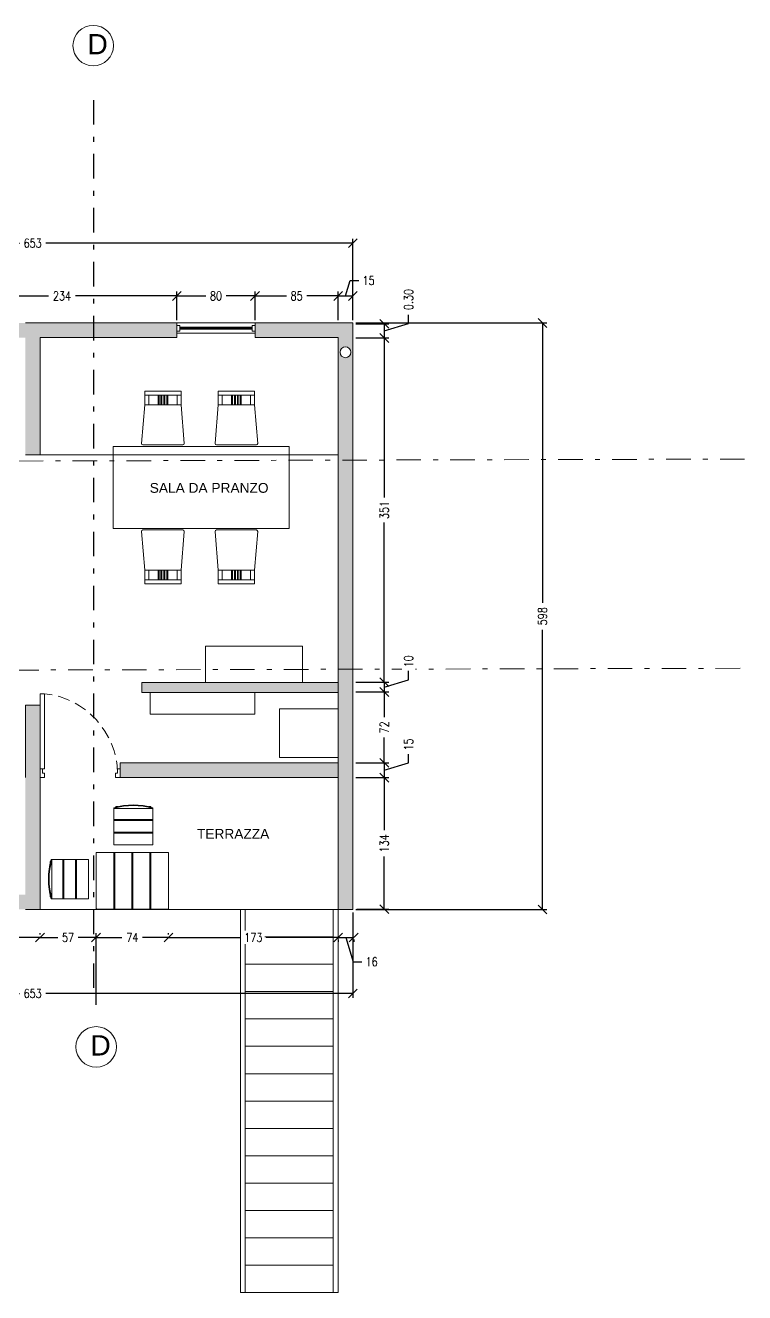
# Model space of a CAD drawing. Header units: inches. Extents: x 27 to 89.7, y 4.6 to 30.4.
# Drawn here: x 43.4 to 58.06, y 4.56 to 30.39 of the extents above; entities that cross this region are included whole.
import ezdxf

# ---------------------------------------------------------------- set-up
doc = ezdxf.new("R2010")
doc.units = ezdxf.units.IN
doc.header["$MEASUREMENT"] = 0
doc.linetypes.add('DASHDOT', pattern=[1, 0.5, -0.25, 0, -0.25])
doc.linetypes.add('HIDDEN', pattern=[0.375, 0.25, -0.125])
doc.layers.get('DEFPOINTS').update_dxf_attribs({"color": 210})
for name, color, linetype, lineweight in [('A-ANNO-NOTE', 7, 'Continuous', 35), ('A-FLOR-LEVL', 7, 'Continuous', 35), ('A-FLOR-STRS', 4, 'Continuous', 25), ('A-GLAZ-FULL', 4, 'Continuous', 25), ('A-WALL-FULL-EXTR', 7, 'Continuous', 35)]:
    doc.layers.add(name, color=color, linetype=linetype, lineweight=lineweight)
doc.layers.add('A-ANNO-SCRN', color=30, linetype='Continuous')
doc.styles.add('E-ROMANS', font='romans.shx', dxfattribs={"width": 0.8})
doc.styles.get("Standard").update_dxf_attribs({"font": 'Arial.ttf'})
doc.dimstyles.new('Copy of E-0050_TICK_18', dxfattribs={"dimscale": 0.001, "dimtxt": 90, "dimasz": 90, "dimexe": 45, "dimexo": 30, "dimgap": 45, "dimtad": 0, "dimlfac": 50, "dimzin": 0, "dimdsep": 46, "dimtxsty": 'E-ROMANS', "dimblk": 'OBLIQUE', "dimblk1": 'OBLIQUE', "dimblk2": 'OBLIQUE', "dimcen": 45, "dimclrd": 256, "dimclre": 256, "dimclrt": 256, "dimadec": 0, "dimazin": 0, "dimtfac": 1, "dimtmove": 1, "dimatfit": 3, "dimldrblk": 'OPEN90', "dimfxl": 1, "dimtfill": 1, "dimtolj": 1, "dimtzin": 0, "dimarcsym": 0})

# ---------------------------------------------------------------- blocks, each defined once
blk = doc.blocks.new('_Oblique')
at = {"color": 0, "linetype": 'ByBlock', "lineweight": -2}
blk.add_line((-0.5, -0.5), (0.5, 0.5), dxfattribs=at)
blk = doc.blocks.new('*D142')
at = {"lineweight": -2, "transparency": 16777216}
for p, q in [((41.803, 24.384), (41.803, 24.964)), ((41.803, 24.874), (43.866, 24.874)), ((46.486, 24.874), (44.423, 24.874)), ((46.486, 24.384), (46.486, 24.964))]:
    blk.add_line(p, q, dxfattribs=at)
at = {"layer": 'DEFPOINTS', "color": 0, "transparency": 16777216}
for p in [(46.486, 24.874), (41.803, 24.324), (46.486, 24.324)]:
    blk.add_point(p, dxfattribs=at)
at = {"lineweight": -2, "transparency": 16777216, "xscale": 0.18, "yscale": 0.18, "zscale": 0.18, "rotation": 180}
blk.add_blockref('_Oblique', (41.803, 24.874), dxfattribs=at)
at = {"lineweight": -2, "transparency": 16777216, "xscale": 0.18, "yscale": 0.18, "zscale": 0.18}
blk.add_blockref('_Oblique', (46.486, 24.874), dxfattribs=at)
at = {"lineweight": 0, "transparency": 16777216, "insert": (44.144, 24.874), "char_height": 0.18, "attachment_point": 5, "style": 'E-ROMANS', "bg_fill": 3, "box_fill_scale": 1.25, "bg_fill_color": 256, "bg_fill_true_color": 13158600, "bg_fill_transparency": 0}
blk.add_mtext('\\A1;234', dxfattribs=at)
blk = doc.blocks.new('_Open90')
at = {"color": 0, "linetype": 'ByBlock', "lineweight": -2}
for p, q in [((0, 0), (-1, 0)), ((-0.5, 0.5), (0, 0)), ((0, 0), (-0.5, -0.5))]:
    blk.add_line(p, q, dxfattribs=at)
blk = doc.blocks.new('*D143')
at = {"lineweight": -2, "transparency": 16777216}
for p, q in [((46.486, 24.384), (46.486, 24.964)), ((46.486, 24.874), (47.076, 24.874)), ((48.08, 24.874), (47.489, 24.874)), ((48.08, 24.384), (48.08, 24.964))]:
    blk.add_line(p, q, dxfattribs=at)
at = {"layer": 'DEFPOINTS', "color": 0, "transparency": 16777216}
for p in [(48.08, 24.874), (46.486, 24.324), (48.08, 24.324)]:
    blk.add_point(p, dxfattribs=at)
at = {"lineweight": -2, "transparency": 16777216, "xscale": 0.18, "yscale": 0.18, "zscale": 0.18, "rotation": 180}
blk.add_blockref('_Oblique', (46.486, 24.874), dxfattribs=at)
at = {"lineweight": -2, "transparency": 16777216, "xscale": 0.18, "yscale": 0.18, "zscale": 0.18}
blk.add_blockref('_Oblique', (48.08, 24.874), dxfattribs=at)
at = {"lineweight": 0, "transparency": 16777216, "insert": (47.283, 24.874), "char_height": 0.18, "attachment_point": 5, "style": 'E-ROMANS', "bg_fill": 3, "box_fill_scale": 1.25, "bg_fill_color": 256, "bg_fill_true_color": 13158600, "bg_fill_transparency": 0}
blk.add_mtext('\\A1;80', dxfattribs=at)
blk = doc.blocks.new('*D144')
at = {"lineweight": -2, "transparency": 16777216}
for p, q in [((48.08, 24.384), (48.08, 24.964)), ((48.08, 24.874), (48.72, 24.874)), ((49.773, 24.874), (49.133, 24.874)), ((49.773, 24.384), (49.773, 24.964))]:
    blk.add_line(p, q, dxfattribs=at)
at = {"layer": 'DEFPOINTS', "color": 0, "transparency": 16777216}
for p in [(49.773, 24.874), (48.08, 24.324), (49.773, 24.324)]:
    blk.add_point(p, dxfattribs=at)
at = {"lineweight": -2, "transparency": 16777216, "xscale": 0.18, "yscale": 0.18, "zscale": 0.18, "rotation": 180}
blk.add_blockref('_Oblique', (48.08, 24.874), dxfattribs=at)
at = {"lineweight": -2, "transparency": 16777216, "xscale": 0.18, "yscale": 0.18, "zscale": 0.18}
blk.add_blockref('_Oblique', (49.773, 24.874), dxfattribs=at)
at = {"lineweight": 0, "transparency": 16777216, "insert": (48.926, 24.874), "char_height": 0.18, "attachment_point": 5, "style": 'E-ROMANS', "bg_fill": 3, "box_fill_scale": 1.25, "bg_fill_color": 256, "bg_fill_true_color": 13158600, "bg_fill_transparency": 0}
blk.add_mtext('\\A1;85', dxfattribs=at)
blk = doc.blocks.new('*D145')
at = {"lineweight": -2, "transparency": 16777216}
for p, q in [((49.923, 24.874), (50.017, 25.189)), ((50.017, 25.189), (50.197, 25.189)), ((49.773, 24.384), (49.773, 24.964)), ((49.773, 24.874), (50.072, 24.874)), ((50.072, 24.384), (50.072, 24.964))]:
    blk.add_line(p, q, dxfattribs=at)
at = {"layer": 'DEFPOINTS', "color": 0, "transparency": 16777216}
for p in [(50.072, 24.874), (49.773, 24.324), (50.072, 24.324)]:
    blk.add_point(p, dxfattribs=at)
at = {"lineweight": -2, "transparency": 16777216, "xscale": 0.18, "yscale": 0.18, "zscale": 0.18, "rotation": 180}
blk.add_blockref('_Oblique', (49.773, 24.874), dxfattribs=at)
at = {"lineweight": 0, "transparency": 16777216, "insert": (50.393, 25.189), "char_height": 0.18, "attachment_point": 5, "style": 'E-ROMANS', "bg_fill": 3, "box_fill_scale": 1.25, "bg_fill_color": 256, "bg_fill_true_color": 13158600, "bg_fill_transparency": 0}
blk.add_mtext('\\A1;15', dxfattribs=at)
at = {"lineweight": -2, "transparency": 16777216, "xscale": 0.18, "yscale": 0.18, "zscale": 0.18}
blk.add_blockref('_Oblique', (50.072, 24.874), dxfattribs=at)
blk = doc.blocks.new('*D146')
at = {"lineweight": -2, "transparency": 16777216}
for p, q in [((37.021, 24.384), (37.021, 26.041)), ((37.021, 25.951), (43.275, 25.951)), ((50.072, 25.951), (43.818, 25.951)), ((50.072, 24.384), (50.072, 26.041))]:
    blk.add_line(p, q, dxfattribs=at)
at = {"layer": 'DEFPOINTS', "color": 0, "transparency": 16777216}
for p in [(50.072, 25.951), (37.021, 24.324), (50.072, 24.324)]:
    blk.add_point(p, dxfattribs=at)
at = {"lineweight": -2, "transparency": 16777216, "xscale": 0.18, "yscale": 0.18, "zscale": 0.18, "rotation": 180}
blk.add_blockref('_Oblique', (37.021, 25.951), dxfattribs=at)
at = {"lineweight": -2, "transparency": 16777216, "xscale": 0.18, "yscale": 0.18, "zscale": 0.18}
blk.add_blockref('_Oblique', (50.072, 25.951), dxfattribs=at)
at = {"lineweight": 0, "transparency": 16777216, "insert": (43.547, 25.951), "char_height": 0.18, "attachment_point": 5, "style": 'E-ROMANS', "bg_fill": 3, "box_fill_scale": 1.25, "bg_fill_color": 256, "bg_fill_true_color": 13158600, "bg_fill_transparency": 0}
blk.add_mtext('\\A1;653', dxfattribs=at)
blk = doc.blocks.new('*D157')
at = {"lineweight": -2, "transparency": 16777216}
for p, q in [((37.021, 12.309), (37.021, 10.567)), ((50.072, 12.309), (50.072, 10.567)), ((37.021, 10.657), (43.275, 10.657)), ((50.072, 10.657), (43.818, 10.657))]:
    blk.add_line(p, q, dxfattribs=at)
at = {"layer": 'DEFPOINTS', "color": 0, "transparency": 16777216}
for p in [(37.021, 12.369), (50.072, 12.369), (50.072, 10.657)]:
    blk.add_point(p, dxfattribs=at)
at = {"lineweight": -2, "transparency": 16777216, "xscale": 0.18, "yscale": 0.18, "zscale": 0.18, "rotation": 180}
blk.add_blockref('_Oblique', (37.021, 10.657), dxfattribs=at)
at = {"lineweight": -2, "transparency": 16777216, "xscale": 0.18, "yscale": 0.18, "zscale": 0.18}
blk.add_blockref('_Oblique', (50.072, 10.657), dxfattribs=at)
at = {"lineweight": 0, "transparency": 16777216, "insert": (43.547, 10.657), "char_height": 0.18, "attachment_point": 5, "style": 'E-ROMANS', "bg_fill": 3, "box_fill_scale": 1.25, "bg_fill_color": 256, "bg_fill_true_color": 13158600, "bg_fill_transparency": 0}
blk.add_mtext('\\A1;653', dxfattribs=at)
blk = doc.blocks.new('*D126')
at = {"lineweight": -2, "transparency": 16777216}
for p, q in [((41.803, 11.856), (41.803, 11.889)), ((43.696, 11.859), (43.696, 11.889)), ((41.803, 11.799), (42.543, 11.799)), ((43.696, 11.799), (42.956, 11.799))]:
    blk.add_line(p, q, dxfattribs=at)
at = {"layer": 'DEFPOINTS', "color": 0, "transparency": 16777216}
for p in [(41.803, 11.796), (43.696, 11.799), (43.696, 11.799)]:
    blk.add_point(p, dxfattribs=at)
at = {"lineweight": -2, "transparency": 16777216, "xscale": 0.18, "yscale": 0.18, "zscale": 0.18, "rotation": 180}
blk.add_blockref('_Oblique', (41.803, 11.799), dxfattribs=at)
at = {"lineweight": -2, "transparency": 16777216, "xscale": 0.18, "yscale": 0.18, "zscale": 0.18}
blk.add_blockref('_Oblique', (43.696, 11.799), dxfattribs=at)
at = {"lineweight": 0, "transparency": 16777216, "insert": (42.75, 11.799), "char_height": 0.18, "attachment_point": 5, "style": 'E-ROMANS', "bg_fill": 3, "box_fill_scale": 1.25, "bg_fill_color": 256, "bg_fill_true_color": 13158600, "bg_fill_transparency": 0}
blk.add_mtext('\\A1;95', dxfattribs=at)
blk = doc.blocks.new('*D127')
at = {"lineweight": -2, "transparency": 16777216}
for p, q in [((43.696, 11.859), (43.696, 11.889)), ((44.838, 10.426), (44.838, 11.889)), ((43.696, 11.799), (44.06, 11.799)), ((44.838, 11.799), (44.473, 11.799))]:
    blk.add_line(p, q, dxfattribs=at)
at = {"layer": 'DEFPOINTS', "color": 0, "transparency": 16777216}
for p in [(43.696, 11.799), (44.838, 11.799), (44.838, 10.366)]:
    blk.add_point(p, dxfattribs=at)
at = {"lineweight": -2, "transparency": 16777216, "xscale": 0.18, "yscale": 0.18, "zscale": 0.18, "rotation": 180}
blk.add_blockref('_Oblique', (43.696, 11.799), dxfattribs=at)
at = {"lineweight": -2, "transparency": 16777216, "xscale": 0.18, "yscale": 0.18, "zscale": 0.18}
blk.add_blockref('_Oblique', (44.838, 11.799), dxfattribs=at)
at = {"lineweight": 0, "transparency": 16777216, "insert": (44.267, 11.799), "char_height": 0.18, "attachment_point": 5, "style": 'E-ROMANS', "bg_fill": 3, "box_fill_scale": 1.25, "bg_fill_color": 256, "bg_fill_true_color": 13158600, "bg_fill_transparency": 0}
blk.add_mtext('\\A1;57', dxfattribs=at)
blk = doc.blocks.new('*D128')
at = {"lineweight": -2, "transparency": 16777216}
for p, q in [((44.838, 10.426), (44.838, 11.889)), ((46.316, 11.856), (46.316, 11.889)), ((44.838, 11.799), (45.367, 11.799)), ((46.316, 11.799), (45.787, 11.799))]:
    blk.add_line(p, q, dxfattribs=at)
at = {"layer": 'DEFPOINTS', "color": 0, "transparency": 16777216}
for p in [(46.316, 11.799), (46.316, 11.796), (44.838, 10.366)]:
    blk.add_point(p, dxfattribs=at)
at = {"lineweight": -2, "transparency": 16777216, "xscale": 0.18, "yscale": 0.18, "zscale": 0.18, "rotation": 180}
blk.add_blockref('_Oblique', (44.838, 11.799), dxfattribs=at)
at = {"lineweight": -2, "transparency": 16777216, "xscale": 0.18, "yscale": 0.18, "zscale": 0.18}
blk.add_blockref('_Oblique', (46.316, 11.799), dxfattribs=at)
at = {"lineweight": 0, "transparency": 16777216, "insert": (45.577, 11.799), "char_height": 0.18, "attachment_point": 5, "style": 'E-ROMANS', "bg_fill": 3, "box_fill_scale": 1.25, "bg_fill_color": 256, "bg_fill_true_color": 13158600, "bg_fill_transparency": 0}
blk.add_mtext('\\A1;74', dxfattribs=at)
blk = doc.blocks.new('*D136')
at = {"lineweight": -2, "transparency": 16777216}
for p, q in [((46.316, 11.856), (46.316, 11.889)), ((46.316, 11.799), (47.78, 11.799)), ((49.773, 11.799), (48.31, 11.799)), ((49.773, 11.751), (49.773, 11.709))]:
    blk.add_line(p, q, dxfattribs=at)
at = {"layer": 'DEFPOINTS', "color": 0, "transparency": 16777216}
for p in [(46.316, 11.796), (49.773, 11.811), (49.773, 11.799)]:
    blk.add_point(p, dxfattribs=at)
at = {"lineweight": -2, "transparency": 16777216, "xscale": 0.18, "yscale": 0.18, "zscale": 0.18, "rotation": 180}
blk.add_blockref('_Oblique', (46.316, 11.799), dxfattribs=at)
at = {"lineweight": -2, "transparency": 16777216, "xscale": 0.18, "yscale": 0.18, "zscale": 0.18}
blk.add_blockref('_Oblique', (49.773, 11.799), dxfattribs=at)
at = {"lineweight": 0, "transparency": 16777216, "insert": (48.045, 11.799), "char_height": 0.18, "attachment_point": 5, "style": 'E-ROMANS', "bg_fill": 3, "box_fill_scale": 1.25, "bg_fill_color": 256, "bg_fill_true_color": 13158600, "bg_fill_transparency": 0}
blk.add_mtext('\\A1;173', dxfattribs=at)
blk = doc.blocks.new('*D137')
at = {"lineweight": -2, "transparency": 16777216}
for p, q in [((49.773, 11.799), (50.091, 11.799)), ((49.773, 11.751), (49.773, 11.709)), ((49.932, 11.799), (50.08, 11.304)), ((50.091, 11.759), (50.091, 11.709)), ((50.08, 11.304), (50.26, 11.304))]:
    blk.add_line(p, q, dxfattribs=at)
at = {"layer": 'DEFPOINTS', "color": 0, "transparency": 16777216}
for p in [(49.773, 11.811), (50.091, 11.819), (50.091, 11.799)]:
    blk.add_point(p, dxfattribs=at)
at = {"lineweight": -2, "transparency": 16777216, "xscale": 0.18, "yscale": 0.18, "zscale": 0.18, "rotation": 180}
blk.add_blockref('_Oblique', (49.773, 11.799), dxfattribs=at)
at = {"lineweight": -2, "transparency": 16777216, "xscale": 0.18, "yscale": 0.18, "zscale": 0.18}
blk.add_blockref('_Oblique', (50.091, 11.799), dxfattribs=at)
at = {"lineweight": 0, "transparency": 16777216, "insert": (50.457, 11.304), "char_height": 0.18, "attachment_point": 5, "style": 'E-ROMANS', "bg_fill": 3, "box_fill_scale": 1.25, "bg_fill_color": 256, "bg_fill_true_color": 13158600, "bg_fill_transparency": 0}
blk.add_mtext('\\A1;16', dxfattribs=at)
blk = doc.blocks.new('*D138')
at = {"lineweight": -2, "transparency": 16777216}
for p, q in [((50.132, 24.324), (54.029, 24.324)), ((53.939, 24.324), (53.939, 18.621)), ((53.939, 12.369), (53.939, 18.071)), ((50.132, 12.369), (54.029, 12.369))]:
    blk.add_line(p, q, dxfattribs=at)
at = {"layer": 'DEFPOINTS', "color": 0, "transparency": 16777216}
for p in [(50.072, 24.324), (53.939, 24.324), (50.072, 12.369)]:
    blk.add_point(p, dxfattribs=at)
at = {"lineweight": -2, "transparency": 16777216, "xscale": 0.18, "yscale": 0.18, "zscale": 0.18}
for p, rotation in [((53.939, 24.324), 90), ((53.939, 12.369), 270)]:
    blk.add_blockref('_Oblique', p, dxfattribs=dict(at, rotation=rotation))
at = {"lineweight": 0, "transparency": 16777216, "insert": (53.939, 18.346), "char_height": 0.18, "attachment_point": 5, "rotation": 90, "style": 'E-ROMANS', "bg_fill": 3, "box_fill_scale": 1.25, "bg_fill_color": 256, "bg_fill_true_color": 13158600, "bg_fill_transparency": 0}
blk.add_mtext('\\A1;598', dxfattribs=at)
blk = doc.blocks.new('*D129')
at = {"lineweight": -2, "transparency": 16777216}
for p, q in [((50.135, 24.306), (50.805, 24.306)), ((50.715, 24.162), (51.21, 24.31)), ((50.715, 24.306), (50.715, 24.018)), ((51.21, 24.31), (51.21, 24.49)), ((50.135, 24.018), (50.805, 24.018))]:
    blk.add_line(p, q, dxfattribs=at)
at = {"layer": 'DEFPOINTS', "color": 0, "transparency": 16777216}
for p in [(50.075, 24.306), (50.075, 24.018), (50.715, 24.018)]:
    blk.add_point(p, dxfattribs=at)
at = {"lineweight": -2, "transparency": 16777216, "xscale": 0.18, "yscale": 0.18, "zscale": 0.18}
for p, rotation in [((50.715, 24.306), 90), ((50.715, 24.018), 270)]:
    blk.add_blockref('_Oblique', p, dxfattribs=dict(at, rotation=rotation))
at = {"lineweight": 0, "transparency": 16777216, "insert": (51.21, 24.8), "char_height": 0.18, "attachment_point": 5, "rotation": 90, "style": 'E-ROMANS', "bg_fill": 3, "box_fill_scale": 1.25, "bg_fill_color": 256, "bg_fill_true_color": 13158600, "bg_fill_transparency": 0}
blk.add_mtext('\\A1;0.30', dxfattribs=at)
blk = doc.blocks.new('*D130')
at = {"lineweight": -2, "transparency": 16777216}
for p, q in [((50.135, 24.018), (50.805, 24.018)), ((50.715, 24.018), (50.715, 20.764)), ((50.715, 17.002), (50.715, 20.255)), ((50.137, 17.002), (50.805, 17.002))]:
    blk.add_line(p, q, dxfattribs=at)
at = {"layer": 'DEFPOINTS', "color": 0, "transparency": 16777216}
for p in [(50.075, 24.018), (50.077, 17.002), (50.715, 17.002)]:
    blk.add_point(p, dxfattribs=at)
at = {"lineweight": -2, "transparency": 16777216, "xscale": 0.18, "yscale": 0.18, "zscale": 0.18}
for p, rotation in [((50.715, 24.018), 90), ((50.715, 17.002), 270)]:
    blk.add_blockref('_Oblique', p, dxfattribs=dict(at, rotation=rotation))
at = {"lineweight": 0, "transparency": 16777216, "insert": (50.715, 20.51), "char_height": 0.18, "attachment_point": 5, "rotation": 90, "style": 'E-ROMANS', "bg_fill": 3, "box_fill_scale": 1.25, "bg_fill_color": 256, "bg_fill_true_color": 13158600, "bg_fill_transparency": 0}
blk.add_mtext('\\A1;351', dxfattribs=at)
blk = doc.blocks.new('*D131')
at = {"lineweight": -2, "transparency": 16777216}
for p, q in [((50.715, 16.902), (51.21, 17.05)), ((51.21, 17.05), (51.21, 17.23)), ((50.137, 17.002), (50.805, 17.002)), ((50.137, 16.802), (50.805, 16.802)), ((50.715, 17.002), (50.715, 16.802))]:
    blk.add_line(p, q, dxfattribs=at)
at = {"layer": 'DEFPOINTS', "color": 0, "transparency": 16777216}
for p in [(50.077, 17.002), (50.077, 16.802), (50.715, 16.802)]:
    blk.add_point(p, dxfattribs=at)
at = {"lineweight": -2, "transparency": 16777216, "xscale": 0.18, "yscale": 0.18, "zscale": 0.18}
for p, rotation in [((50.715, 17.002), 90), ((50.715, 16.802), 270)]:
    blk.add_blockref('_Oblique', p, dxfattribs=dict(at, rotation=rotation))
at = {"lineweight": 0, "transparency": 16777216, "insert": (51.21, 17.426), "char_height": 0.18, "attachment_point": 5, "rotation": 90, "style": 'E-ROMANS', "bg_fill": 3, "box_fill_scale": 1.25, "bg_fill_color": 256, "bg_fill_true_color": 13158600, "bg_fill_transparency": 0}
blk.add_mtext('\\A1;10', dxfattribs=at)
blk = doc.blocks.new('*D132')
at = {"lineweight": -2, "transparency": 16777216}
for p, q in [((50.137, 16.802), (50.805, 16.802)), ((50.715, 16.802), (50.715, 16.286)), ((50.715, 15.356), (50.715, 15.872)), ((50.137, 15.356), (50.805, 15.356))]:
    blk.add_line(p, q, dxfattribs=at)
at = {"layer": 'DEFPOINTS', "color": 0, "transparency": 16777216}
for p in [(50.077, 16.802), (50.077, 15.356), (50.715, 15.356)]:
    blk.add_point(p, dxfattribs=at)
at = {"lineweight": -2, "transparency": 16777216, "xscale": 0.18, "yscale": 0.18, "zscale": 0.18}
for p, rotation in [((50.715, 16.802), 90), ((50.715, 15.356), 270)]:
    blk.add_blockref('_Oblique', p, dxfattribs=dict(at, rotation=rotation))
at = {"lineweight": 0, "transparency": 16777216, "insert": (50.715, 16.079), "char_height": 0.18, "attachment_point": 5, "rotation": 90, "style": 'E-ROMANS', "bg_fill": 3, "box_fill_scale": 1.25, "bg_fill_color": 256, "bg_fill_true_color": 13158600, "bg_fill_transparency": 0}
blk.add_mtext('\\A1;72', dxfattribs=at)
blk = doc.blocks.new('*D133')
at = {"lineweight": -2, "transparency": 16777216}
for p, q in [((51.21, 15.355), (51.21, 15.535)), ((50.137, 15.356), (50.805, 15.356)), ((50.715, 15.356), (50.715, 15.056)), ((50.715, 15.206), (51.21, 15.355)), ((50.137, 15.056), (50.805, 15.056))]:
    blk.add_line(p, q, dxfattribs=at)
at = {"layer": 'DEFPOINTS', "color": 0, "transparency": 16777216}
for p in [(50.077, 15.356), (50.077, 15.056), (50.715, 15.056)]:
    blk.add_point(p, dxfattribs=at)
at = {"lineweight": -2, "transparency": 16777216, "xscale": 0.18, "yscale": 0.18, "zscale": 0.18}
for p, rotation in [((50.715, 15.356), 90), ((50.715, 15.056), 270)]:
    blk.add_blockref('_Oblique', p, dxfattribs=dict(at, rotation=rotation))
at = {"lineweight": 0, "transparency": 16777216, "insert": (51.21, 15.731), "char_height": 0.18, "attachment_point": 5, "rotation": 90, "style": 'E-ROMANS', "bg_fill": 3, "box_fill_scale": 1.25, "bg_fill_color": 256, "bg_fill_true_color": 13158600, "bg_fill_transparency": 0}
blk.add_mtext('\\A1;15', dxfattribs=at)
blk = doc.blocks.new('*D134')
at = {"lineweight": -2, "transparency": 16777216}
for p, q in [((50.137, 15.056), (50.805, 15.056)), ((50.715, 15.056), (50.715, 13.985)), ((50.715, 12.376), (50.715, 13.448)), ((50.157, 12.376), (50.805, 12.376))]:
    blk.add_line(p, q, dxfattribs=at)
at = {"layer": 'DEFPOINTS', "color": 0, "transparency": 16777216}
for p in [(50.077, 15.056), (50.097, 12.376), (50.715, 12.376)]:
    blk.add_point(p, dxfattribs=at)
at = {"lineweight": -2, "transparency": 16777216, "xscale": 0.18, "yscale": 0.18, "zscale": 0.18}
for p, rotation in [((50.715, 15.056), 90), ((50.715, 12.376), 270)]:
    blk.add_blockref('_Oblique', p, dxfattribs=dict(at, rotation=rotation))
at = {"lineweight": 0, "transparency": 16777216, "insert": (50.715, 13.716), "char_height": 0.18, "attachment_point": 5, "rotation": 90, "style": 'E-ROMANS', "bg_fill": 3, "box_fill_scale": 1.25, "bg_fill_color": 256, "bg_fill_true_color": 13158600, "bg_fill_transparency": 0}
blk.add_mtext('\\A1;134', dxfattribs=at)

msp = doc.modelspace()

# ---------------------------------------------------------------- hatches: boundary and pattern name
at = {"layer": 'A-ANNO-SCRN', "lineweight": 0}
h = msp.add_hatch(color=7, dxfattribs=at)
h.dxf.hatch_style = 1
h.set_gradient(color1=(51, 51, 51), color2=(51, 51, 51), tint=1)
h.paths.add_polyline_path([(49.773, 15.358), (45.327, 15.358), (45.329, 15.238), (45.329, 15.238), (45.329, 15.058), (49.773, 15.058)])
h.paths.add_polyline_path([(50.072, 21.486), (49.773, 21.486), (49.773, 17.214), (50.072, 17.214)])
h.paths.add_polyline_path([(50.072, 24.324), (48.08, 24.324), (48.08, 24.025), (49.773, 24.025), (49.773, 21.486), (50.072, 21.486)])
edge = h.paths.add_edge_path(flags=16)
edge.add_arc((49.923, 23.726), 0.11, 0, 360)
h.paths.add_polyline_path([(46.486, 24.324), (44.838, 24.324), (44.838, 24.025), (46.486, 24.025)])
h.paths.add_polyline_path([(44.838, 24.324), (43.696, 24.324), (43.397, 24.324), (42.242, 24.324), (42.242, 24.025), (43.198, 24.025), (43.397, 24.025), (43.397, 21.634), (43.696, 21.634), (43.696, 24.025), (44.838, 24.025)])
h.paths.add_polyline_path([(40.209, 24.324), (37.021, 24.324), (37.021, 21.473), (37.32, 21.473), (37.32, 24.025), (40.209, 24.025)])
edge = h.paths.add_edge_path(flags=16)
edge.add_arc((37.171, 23.726), 0.11, 0, 360)
h.paths.add_polyline_path([(42.242, 24.324), (41.803, 24.324), (41.803, 24.025), (42.242, 24.025)])
h = msp.add_hatch(color=7, dxfattribs=at)
h.dxf.hatch_style = 1
h.set_gradient(color1=(51, 51, 51), color2=(51, 51, 51), tint=1)
h.paths.add_polyline_path([(37.32, 21.493), (37.021, 21.492), (37.021, 17.233), (37.32, 17.234)])
h.paths.add_polyline_path([(37.32, 17.234), (37.021, 17.233), (37.021, 12.369), (40.209, 12.369), (40.209, 12.667), (37.32, 12.667)])
h.paths.add_polyline_path([(43.397, 12.369), (43.696, 12.369), (43.696, 15.058), (43.696, 15.058), (43.696, 15.238), (43.696, 16.533), (43.397, 16.533), (43.397, 15.058), (43.397, 12.946), (43.397, 12.667), (42.245, 12.667), (42.245, 12.369)])
h.paths.add_polyline_path([(50.072, 17.265), (49.773, 17.265), (49.773, 12.369), (50.072, 12.369)])
h = msp.add_hatch(color=7, dxfattribs=at)
h.dxf.hatch_style = 1
h.set_gradient(color1=(51, 51, 51), color2=(51, 51, 51), tint=1)
h.paths.add_polyline_path([(45.771, 16.997), (45.771, 16.913), (45.771, 16.79), (49.773, 16.79), (49.773, 16.997)])

# ---------------------------------------------------------------- linework, layer by layer
at = {"color": 7, "lineweight": 0}
for p, q in [((46.486, 24.324), (46.486, 24.025)), ((48.08, 24.324), (48.08, 24.025)), ((43.696, 24.025), (46.486, 24.025)), ((48.08, 24.025), (49.773, 24.025)), ((45.833, 22.853), (46.571, 22.853)), ((45.913, 22.654), (45.913, 22.853)), ((46.102, 22.654), (46.102, 22.853)), ((46.122, 22.654), (46.122, 22.853)), ((46.162, 22.654), (46.162, 22.853)), ((46.182, 22.654), (46.182, 22.853)), ((46.222, 22.654), (46.222, 22.853)), ((46.242, 22.654), (46.242, 22.853)), ((46.282, 22.654), (46.282, 22.853)), ((46.302, 22.654), (46.302, 22.853)), ((46.491, 22.654), (46.491, 22.853)), ((47.331, 22.854), (48.068, 22.854)), ((47.411, 22.654), (47.411, 22.854)), ((47.6, 22.654), (47.6, 22.854)), ((47.62, 22.654), (47.62, 22.854)), ((47.66, 22.654), (47.66, 22.854)), ((47.68, 22.654), (47.68, 22.854)), ((47.719, 22.654), (47.719, 22.854)), ((47.739, 22.654), (47.739, 22.854)), ((47.779, 22.654), (47.779, 22.854)), ((47.799, 22.654), (47.799, 22.854)), ((47.988, 22.654), (47.988, 22.854)), ((45.766, 21.868), (45.833, 22.654)), ((45.833, 22.654), (46.571, 22.654)), ((46.571, 22.654), (46.638, 21.867)), ((47.264, 21.868), (47.331, 22.654)), ((47.331, 22.654), (48.068, 22.654)), ((48.068, 22.654), (48.135, 21.867)), ((45.794, 21.837), (46.61, 21.837)), ((47.292, 21.837), (48.107, 21.837)), ((43.696, 21.634), (49.773, 21.634)), ((45.766, 20.074), (45.833, 19.288)), ((45.794, 20.105), (46.61, 20.105)), ((46.571, 19.288), (46.638, 20.075)), ((47.264, 20.073), (47.331, 19.287)), ((47.292, 20.104), (48.107, 20.104)), ((48.068, 19.287), (48.135, 20.075)), ((45.833, 19.288), (46.571, 19.288)), ((45.913, 19.288), (45.913, 19.089)), ((46.102, 19.288), (46.102, 19.089)), ((46.122, 19.288), (46.122, 19.089)), ((46.162, 19.288), (46.162, 19.089)), ((46.182, 19.288), (46.182, 19.089)), ((46.222, 19.288), (46.222, 19.089)), ((46.242, 19.288), (46.242, 19.089)), ((46.282, 19.288), (46.282, 19.089)), ((46.302, 19.288), (46.302, 19.089)), ((46.491, 19.288), (46.491, 19.089)), ((47.331, 19.287), (48.068, 19.287)), ((47.411, 19.287), (47.411, 19.088)), ((47.6, 19.287), (47.6, 19.088)), ((47.62, 19.287), (47.62, 19.088)), ((47.66, 19.287), (47.66, 19.088)), ((47.68, 19.287), (47.68, 19.088)), ((47.719, 19.287), (47.719, 19.088)), ((47.739, 19.287), (47.739, 19.088)), ((47.779, 19.287), (47.779, 19.088)), ((47.799, 19.287), (47.799, 19.088)), ((47.988, 19.287), (47.988, 19.088)), ((45.833, 19.089), (46.571, 19.089)), ((47.331, 19.088), (48.068, 19.088)), ((49.769, 15.358), (45.327, 15.358)), ((45.327, 15.358), (45.331, 15.058)), ((45.331, 15.058), (49.773, 15.058)), ((45.998, 14.429), (45.201, 14.429)), ((45.24, 14.465), (45.24, 14.454)), ((45.24, 14.465), (45.285, 14.465)), ((45.918, 14.465), (45.958, 14.465)), ((45.958, 14.465), (45.958, 14.454)), ((45.998, 13.685), (45.998, 14.443)), ((45.998, 14.204), (45.201, 14.204)), ((45.998, 14.184), (45.201, 14.184)), ((45.519, 14.184), (45.519, 14.204)), ((45.679, 14.184), (45.679, 14.204)), ((45.998, 13.945), (45.201, 13.945)), ((45.998, 13.925), (45.201, 13.925)), ((45.519, 13.925), (45.519, 13.945)), ((45.679, 13.925), (45.679, 13.945)), ((45.025, 13.532), (45.005, 13.532)), ((45.201, 13.532), (45.201, 12.376)), ((45.22, 13.532), (45.22, 12.376)), ((45.24, 13.685), (45.3, 13.685)), ((45.284, 13.532), (45.264, 13.532)), ((45.569, 13.532), (45.569, 12.376)), ((45.589, 13.532), (45.589, 12.376)), ((45.938, 13.532), (45.938, 12.376)), ((45.958, 13.532), (45.958, 12.376)), ((43.903, 13.345), (43.914, 13.345)), ((43.903, 13.305), (43.903, 13.345)), ((43.925, 13.385), (43.985, 13.385)), ((43.939, 13.385), (43.939, 12.588)), ((44.682, 13.385), (43.985, 13.385)), ((44.164, 13.385), (44.164, 12.588)), ((44.184, 13.385), (44.184, 12.588)), ((44.423, 13.385), (44.423, 12.588)), ((44.443, 13.385), (44.443, 12.588)), ((44.184, 13.066), (44.164, 13.066)), ((44.443, 13.066), (44.423, 13.066)), ((45.22, 13.034), (45.201, 13.034)), ((45.589, 13.034), (45.569, 13.034)), ((45.958, 13.034), (45.938, 13.034)), ((43.903, 12.628), (43.903, 12.672)), ((44.164, 12.907), (44.184, 12.907)), ((44.423, 12.907), (44.443, 12.907)), ((45.22, 12.874), (45.201, 12.874)), ((45.589, 12.874), (45.569, 12.874)), ((45.958, 12.874), (45.938, 12.874)), ((43.903, 12.628), (43.914, 12.628)), ((43.925, 12.588), (43.985, 12.588)), ((50.072, 12.369), (49.773, 12.369))]:
    msp.add_line(p, q, dxfattribs=at)
at = {"lineweight": 0}
for p, q in [((43.787, 16.767), (43.697, 16.767)), ((43.697, 16.767), (43.697, 15.237)), ((43.787, 15.237), (43.787, 16.767)), ((43.697, 15.237), (43.696, 15.058)), ((43.697, 15.237), (43.787, 15.237)), ((43.747, 15.237), (43.697, 15.237)), ((43.697, 15.057), (43.787, 15.057)), ((43.747, 15.147), (43.747, 15.237)), ((43.787, 15.147), (43.747, 15.147)), ((43.787, 15.057), (43.787, 15.147)), ((45.237, 15.057), (45.237, 15.147)), ((45.237, 15.147), (45.277, 15.147)), ((45.327, 15.057), (45.237, 15.057)), ((45.277, 15.237), (45.327, 15.237)), ((45.327, 15.237), (45.328, 15.058))]:
    msp.add_line(p, q, dxfattribs=at)
at = {"color": 7, "lineweight": 0}
for points in [[(45.833, 22.654), (45.833, 22.933), (46.571, 22.933), (46.571, 22.654)], [(47.331, 22.654), (47.331, 22.933), (48.068, 22.933), (48.068, 22.654)], [(45.187, 21.808), (48.774, 21.808), (48.774, 20.134), (45.187, 20.134), (45.187, 21.808)], [(45.833, 19.288), (45.833, 19.009), (46.571, 19.009), (46.571, 19.288)], [(47.331, 19.287), (47.331, 19.008), (48.068, 19.008), (48.068, 19.287)], [(47.072, 17.734), (49.045, 17.734), (49.045, 16.997), (47.072, 16.997), (47.072, 17.734)], [(45.771, 16.913), (45.771, 16.997), (49.773, 16.997)], [(45.771, 16.913), (45.771, 16.79), (49.762, 16.79)], [(43.696, 16.533), (43.397, 16.533), (43.397, 15.058)], [(48.073, 16.352), (45.941, 16.352), (45.941, 16.79), (48.073, 16.79), (48.073, 16.352)], [(49.773, 16.459), (49.773, 15.463), (48.578, 15.463), (48.578, 16.459), (49.773, 16.459)], [(45.998, 13.685), (45.201, 13.685), (45.201, 14.443)], [(44.842, 12.386), (44.842, 13.522)], [(44.853, 13.532), (46.306, 13.532)], [(46.316, 13.522), (46.316, 12.386)], [(44.682, 13.385), (44.682, 12.588), (43.985, 12.588)], [(46.306, 12.376), (44.853, 12.376)]]:
    msp.add_lwpolyline(points, dxfattribs=at)
for centre, radius, start, end in [((45.8, 21.87), 0.0335, 183.7254, 260.454), ((46.604, 21.87), 0.0335, 279.546, 354.0375), ((47.297, 21.871), 0.0335, 183.7254, 260.454), ((48.102, 21.871), 0.0335, 279.546, 354.0375), ((45.8, 20.072), 0.0335, 99.546, 176.2746), ((46.604, 20.072), 0.0335, 5.9625, 80.454), ((47.297, 20.071), 0.0335, 99.546, 176.2746), ((48.102, 20.071), 0.0335, 5.9625, 80.454), ((45.599, 13.099), 1.402, 73.4852, 106.5148), ((45.599, 13.092), 1.395, 73.4037, 106.5963), ((44.854, 13.519), 0.0126, 97.4968, 166.2895), ((46.304, 13.519), 0.0126, 13.7105, 82.5032), ((45.269, 12.986), 1.402, 163.4852, 196.5148), ((45.276, 12.986), 1.395, 163.4037, 196.5963), ((44.854, 12.389), 0.0126, 193.7105, 262.5032), ((46.304, 12.389), 0.0126, 277.4968, 346.2895)]:
    msp.add_arc(centre, radius, start, end, dxfattribs=at)
at = {"linetype": 'HIDDEN', "lineweight": 0}
msp.add_arc((43.618, 15.116), 1.66, 1.0665, 84.1436, dxfattribs=at)
at = {"layer": 'A-ANNO-NOTE', "color": 7, "linetype": 'DASHDOT', "lineweight": 0}
for p, q in [((58.061, 21.55), (29.187, 21.471)), ((57.97, 17.285), (29.306, 17.214))]:
    msp.add_line(p, q, dxfattribs=at)
at = {"layer": 'A-ANNO-NOTE', "color": 7, "lineweight": 0}
for centre in [(44.781, 29.977), (44.841, 9.568)]:
    msp.add_circle(centre, 0.413, dxfattribs=at)
at = {"layer": 'A-FLOR-LEVL', "color": 7, "lineweight": 0}
for p, q in [((43.696, 24.324), (50.072, 24.324)), ((48.08, 24.115), (46.486, 24.115)), ((43.696, 12.369), (47.98, 12.369))]:
    msp.add_line(p, q, dxfattribs=at)
msp.add_circle((49.923, 23.726), 0.11, dxfattribs=at)
at = {"layer": 'A-FLOR-STRS', "color": 7, "lineweight": 0}
for p, q in [((47.781, 4.558), (47.781, 12.369)), ((47.88, 4.558), (47.88, 12.369)), ((47.88, 12.369), (49.773, 12.369)), ((49.674, 4.558), (49.674, 12.369)), ((49.773, 4.558), (49.773, 12.369)), ((47.88, 11.811), (49.674, 11.811)), ((47.88, 11.253), (49.674, 11.253)), ((47.88, 10.695), (49.674, 10.695)), ((47.88, 10.137), (49.674, 10.137)), ((47.88, 9.579), (49.674, 9.579)), ((47.88, 9.021), (49.674, 9.021)), ((47.88, 8.463), (49.674, 8.463)), ((47.88, 7.905), (49.674, 7.905)), ((47.88, 7.347), (49.674, 7.347)), ((47.88, 6.79), (49.674, 6.79)), ((47.88, 6.232), (49.674, 6.232)), ((47.88, 5.674), (49.674, 5.674)), ((47.88, 5.116), (49.674, 5.116))]:
    msp.add_line(p, q, dxfattribs=at)
at = {"layer": 'A-FLOR-STRS', "color": 250, "lineweight": 0}
msp.add_line((47.781, 4.558), (49.773, 4.558), dxfattribs=at)
at = {"layer": 'A-GLAZ-FULL', "color": 7, "lineweight": 0}
for p, q in [((46.486, 24.274), (46.545, 24.274)), ((46.486, 24.155), (46.545, 24.155)), ((46.545, 24.235), (48.02, 24.235)), ((46.545, 24.215), (48.02, 24.215)), ((46.545, 24.195), (48.02, 24.195)), ((48.02, 24.274), (48.08, 24.274)), ((48.02, 24.155), (48.08, 24.155))]:
    msp.add_line(p, q, dxfattribs=at)
at = {"layer": 'A-GLAZ-FULL', "color": 7, "lineweight": 0, "ltscale": 0.001}
for p, q in [((46.545, 24.274), (46.545, 24.155)), ((48.02, 24.274), (48.02, 24.155))]:
    msp.add_line(p, q, dxfattribs=at)
at = {"layer": 'A-WALL-FULL-EXTR', "color": 7, "lineweight": 0}
for p, q in [((43.397, 24.324), (43.696, 24.324)), ((50.072, 12.369), (50.072, 24.324)), ((43.696, 21.634), (43.696, 24.025)), ((49.773, 12.369), (49.773, 24.025)), ((43.397, 21.634), (43.696, 21.634)), ((43.696, 12.369), (43.696, 16.533)), ((43.397, 12.369), (43.696, 12.369))]:
    msp.add_line(p, q, dxfattribs=at)

# ---------------------------------------------------------------- texts
msp.add_text('SALA DA PRANZO', height=0.2).set_placement((45.933, 20.862))
at = {"insert": (46.896, 14.01), "char_height": 0.2, "attachment_point": 1}
msp.add_mtext_dynamic_manual_height_columns('TERRAZZA', width=2.19783, gutter_width=1, heights=[0], dxfattribs=at)
at = {"layer": 'A-ANNO-NOTE', "color": 7, "lineweight": 0, "char_height": 0.413, "attachment_point": 1}
for insert in [(44.662, 30.213), (44.722, 9.805)]:
    msp.add_mtext_dynamic_manual_height_columns('D', width=2.13344, gutter_width=1, heights=[0], dxfattribs=dict(at, insert=insert))

# ---------------------------------------------------------------- next in the draw order: dimensions: what is measured, and where the dimension line sits
at = {"color": 7, "lineweight": 0}
for base, p1, p2, picture, middle in [((46.486, 24.874), (41.803, 24.324), (46.486, 24.324), '*D142', (44.144, 24.874)), ((50.072, 10.657), (37.021, 12.369), (50.072, 12.369), '*D157', (43.547, 10.657))]:
    dim = msp.add_linear_dim(base=base, p1=p1, p2=p2, dimstyle='Copy of E-0050_TICK_18', override={"dimscale": 0.002, "dimdec": 0}, dxfattribs=at)
    dim.commit()
    dim.dimension.update_dxf_attribs({"geometry": picture, "text_midpoint": middle})

# ---------------------------------------------------------------- next in the draw order: dimensions: what is measured, and where the dimension line sits
for base, p1, p2, picture, middle in [((48.08, 24.874), (46.486, 24.324), (48.08, 24.324), '*D143', (47.283, 24.874)), ((43.696, 11.799), (41.803, 11.796), (43.696, 11.799), '*D126', (42.75, 11.799))]:
    dim = msp.add_linear_dim(base=base, p1=p1, p2=p2, dimstyle='Copy of E-0050_TICK_18', override={"dimscale": 0.002, "dimdec": 0}, dxfattribs=at)
    dim.commit()
    dim.dimension.update_dxf_attribs({"geometry": picture, "text_midpoint": middle})

# ---------------------------------------------------------------- next in the draw order: dimensions: what is measured, and where the dimension line sits
for base, p1, p2, picture, middle in [((49.773, 24.874), (48.08, 24.324), (49.773, 24.324), '*D144', (48.926, 24.874)), ((44.838, 11.799), (43.696, 11.799), (44.838, 10.366), '*D127', (44.267, 11.799))]:
    dim = msp.add_linear_dim(base=base, p1=p1, p2=p2, dimstyle='Copy of E-0050_TICK_18', override={"dimscale": 0.002, "dimdec": 0}, dxfattribs=at)
    dim.commit()
    dim.dimension.update_dxf_attribs({"geometry": picture, "text_midpoint": middle})

# ---------------------------------------------------------------- next in the draw order: dimensions: what is measured, and where the dimension line sits
for base, p1, p2, picture, middle in [((50.072, 24.874), (49.773, 24.324), (50.072, 24.324), '*D145', (50.287, 25.189)), ((46.316, 11.799), (44.838, 10.366), (46.316, 11.796), '*D128', (45.577, 11.799))]:
    dim = msp.add_linear_dim(base=base, p1=p1, p2=p2, dimstyle='Copy of E-0050_TICK_18', override={"dimscale": 0.002, "dimdec": 0}, dxfattribs=at)
    dim.commit()
    dim.dimension.update_dxf_attribs({"geometry": picture, "text_midpoint": middle})

# ---------------------------------------------------------------- next in the draw order: dimensions: what is measured, and where the dimension line sits
dim = msp.add_aligned_dim(p1=(37.021, 24.324), p2=(50.072, 24.324), distance=1.628, dimstyle='Copy of E-0050_TICK_18', override={"dimscale": 0.002, "dimdec": 0}, dxfattribs=at)
dim.commit()
dim.dimension.update_dxf_attribs({"geometry": '*D146', "text_midpoint": (43.547, 25.951)})
dim = msp.add_linear_dim(base=(49.773, 11.799), p1=(46.316, 11.796), p2=(49.773, 11.811), dimstyle='Copy of E-0050_TICK_18', override={"dimscale": 0.002, "dimdec": 0}, dxfattribs=at)
dim.commit()
dim.dimension.update_dxf_attribs({"geometry": '*D136', "text_midpoint": (48.045, 11.799)})

# ---------------------------------------------------------------- next in the draw order: linework, layer by layer
at = {"linetype": 'DASHDOT'}
msp.add_line((44.788, 28.868), (44.788, 10.657), dxfattribs=at)

# ---------------------------------------------------------------- next in the draw order: dimensions: what is measured, and where the dimension line sits
at = {"lineweight": 0}
dim = msp.add_aligned_dim(p1=(50.072, 12.369), p2=(50.072, 24.324), distance=-3.867, dimstyle='Copy of E-0050_TICK_18', override={"dimscale": 0.002, "dimdec": 0}, dxfattribs=at)
dim.commit()
dim.dimension.update_dxf_attribs({"geometry": '*D138', "text_midpoint": (53.939, 18.346)})
at = {"color": 7, "lineweight": 0}
dim = msp.add_linear_dim(base=(50.091, 11.799), p1=(49.773, 11.811), p2=(50.091, 11.819), dimstyle='Copy of E-0050_TICK_18', override={"dimscale": 0.002, "dimdec": 0}, dxfattribs=at)
dim.commit()
dim.dimension.update_dxf_attribs({"geometry": '*D137', "text_midpoint": (50.35, 11.304)})

# ---------------------------------------------------------------- next in the draw order: dimensions: what is measured, and where the dimension line sits
at = {"lineweight": 0}
dim = msp.add_linear_dim(base=(50.715, 24.018), p1=(50.075, 24.306), p2=(50.075, 24.018), angle=90, text='0.30', dimstyle='Copy of E-0050_TICK_18', override={"dimscale": 0.002, "dimdec": 0}, dxfattribs=at)
dim.commit()
dim.dimension.update_dxf_attribs({"geometry": '*D129', "text_midpoint": (51.21, 24.58)})

# ---------------------------------------------------------------- next in the draw order: dimensions: what is measured, and where the dimension line sits
dim = msp.add_linear_dim(base=(50.715, 17.002), p1=(50.075, 24.018), p2=(50.077, 17.002), angle=90, dimstyle='Copy of E-0050_TICK_18', override={"dimscale": 0.002, "dimdec": 0}, dxfattribs=at)
dim.commit()
dim.dimension.update_dxf_attribs({"geometry": '*D130', "text_midpoint": (50.715, 20.51)})

# ---------------------------------------------------------------- next in the draw order: dimensions: what is measured, and where the dimension line sits
dim = msp.add_linear_dim(base=(50.715, 16.802), p1=(50.077, 17.002), p2=(50.077, 16.802), angle=90, dimstyle='Copy of E-0050_TICK_18', override={"dimscale": 0.002, "dimdec": 0}, dxfattribs=at)
dim.commit()
dim.dimension.update_dxf_attribs({"geometry": '*D131', "text_midpoint": (51.21, 17.32)})

# ---------------------------------------------------------------- next in the draw order: dimensions: what is measured, and where the dimension line sits
dim = msp.add_linear_dim(base=(50.715, 15.356), p1=(50.077, 16.802), p2=(50.077, 15.356), angle=90, dimstyle='Copy of E-0050_TICK_18', override={"dimscale": 0.002, "dimdec": 0}, dxfattribs=at)
dim.commit()
dim.dimension.update_dxf_attribs({"geometry": '*D132', "text_midpoint": (50.715, 16.079)})

# ---------------------------------------------------------------- next in the draw order: dimensions: what is measured, and where the dimension line sits
dim = msp.add_linear_dim(base=(50.715, 15.056), p1=(50.077, 15.356), p2=(50.077, 15.056), angle=90, dimstyle='Copy of E-0050_TICK_18', override={"dimscale": 0.002, "dimdec": 0}, dxfattribs=at)
dim.commit()
dim.dimension.update_dxf_attribs({"geometry": '*D133', "text_midpoint": (51.21, 15.625)})

# ---------------------------------------------------------------- next in the draw order: dimensions: what is measured, and where the dimension line sits
dim = msp.add_linear_dim(base=(50.715, 12.376), p1=(50.077, 15.056), p2=(50.097, 12.376), angle=90, dimstyle='Copy of E-0050_TICK_18', override={"dimscale": 0.002, "dimdec": 0}, dxfattribs=at)
dim.commit()
dim.dimension.update_dxf_attribs({"geometry": '*D134', "text_midpoint": (50.715, 13.716)})

doc.saveas('drawing.dxf')
